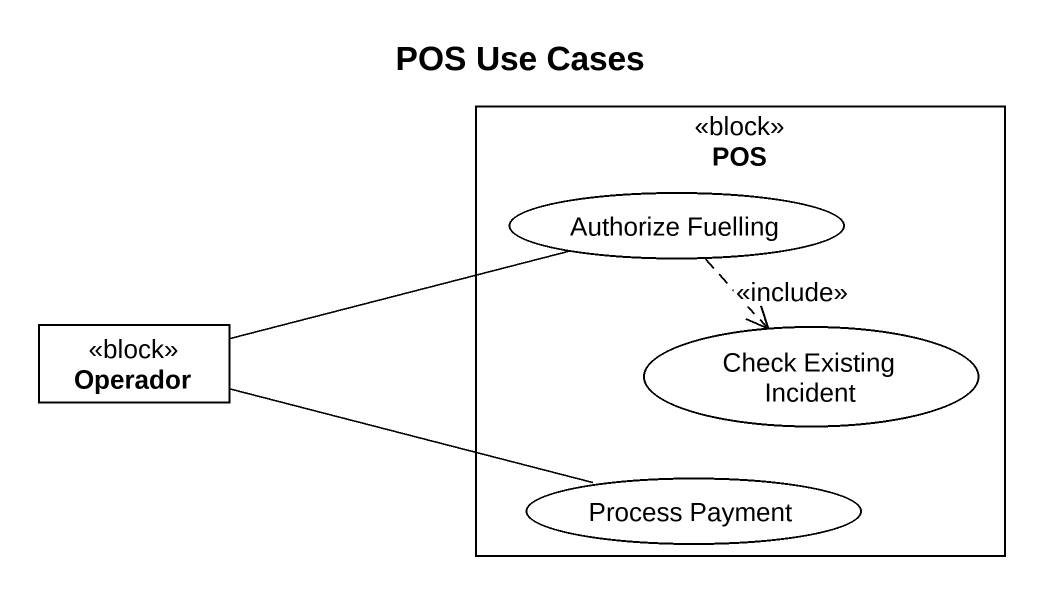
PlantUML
@startuml
title POS Use Cases
allowmixing
hide circle
hide empty members
rectangle POS <<block>> {
  usecase "Authorize Fuelling" as Authorize_Fuelling
  usecase "Check Existing Incident" as Check_Existing_Incident
  usecase "Process Payment" as Process_Payment
}
class Operador <<block>>
Authorize_Fuelling ..> Check_Existing_Incident : <<include>>
Operador -right- Authorize_Fuelling
Operador -right- Process_Payment
@enduml
